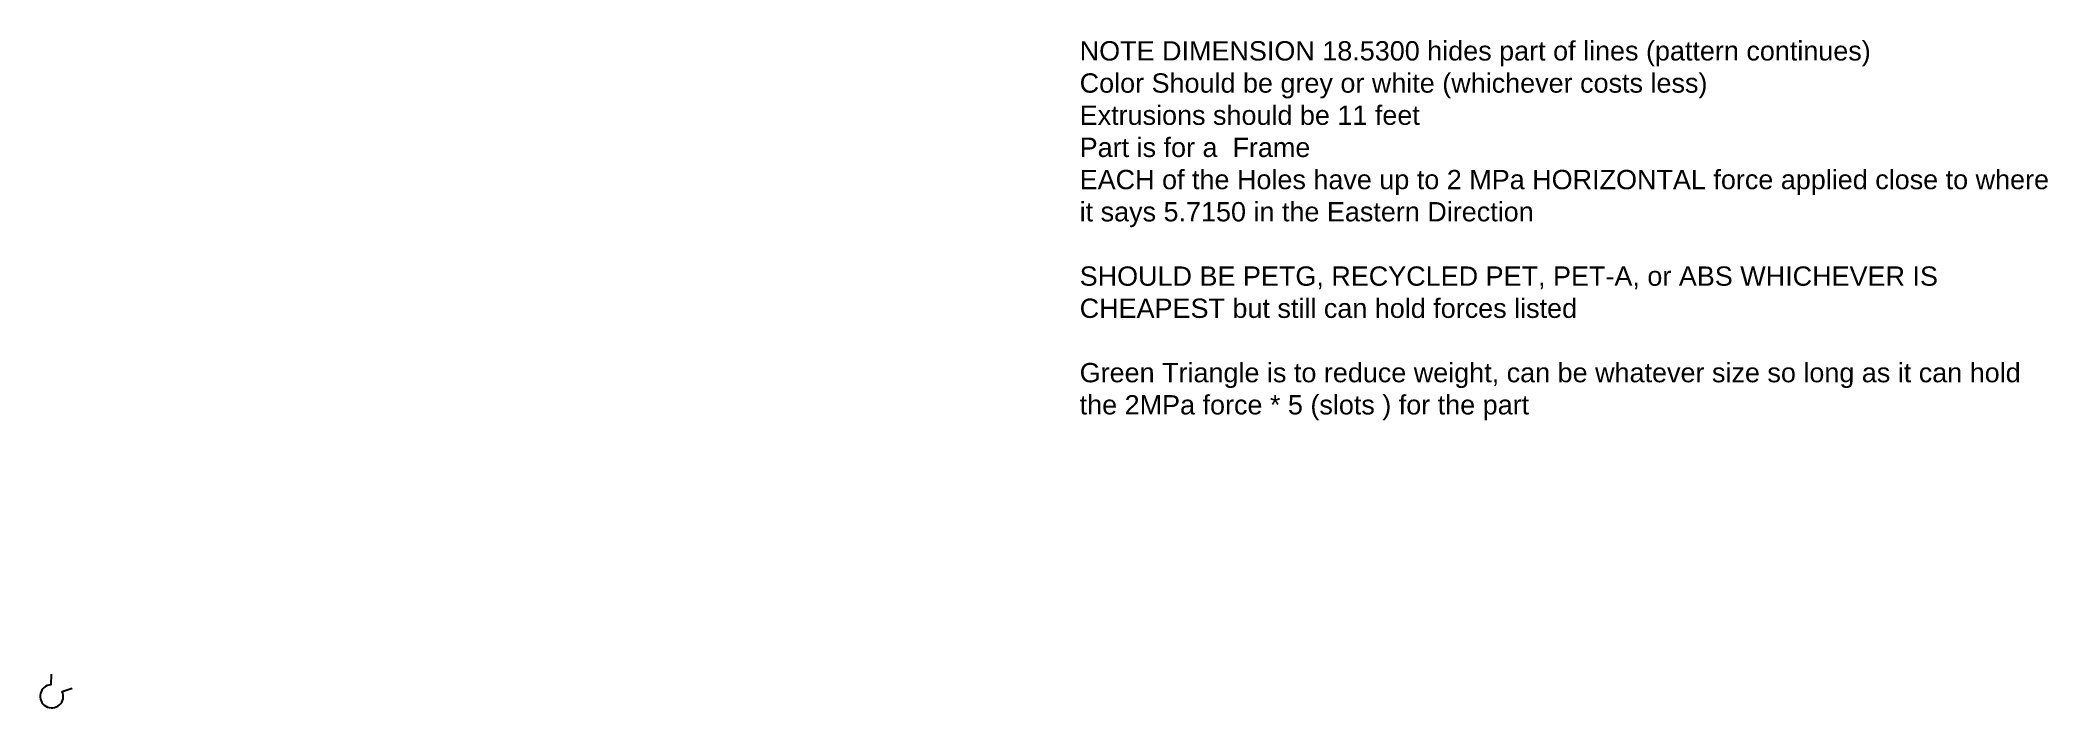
# Model space of a CAD drawing. Header units: millimetres. Extents: x -1 to 259, y -4 to 82.
import ezdxf

# ---------------------------------------------------------------- set-up
doc = ezdxf.new("R2010")
doc.units = ezdxf.units.MM
doc.styles.get("Standard").update_dxf_attribs({"font": 'arial.ttf'})

msp = doc.modelspace()

# ---------------------------------------------------------------- linework, layer by layer
at = {"color": 1}
msp.add_lwpolyline([(0, 0), (-0.05263, -1.351415, 3.157351), (1.431871, -2.231003), (2.734387, -1.814697)], format="xyb", dxfattribs=at)

# ---------------------------------------------------------------- texts
at = {"color": 1, "insert": (133.231348, 81.996974), "char_height": 2.5, "width": 126.409848, "attachment_point": 1}
msp.add_mtext('NOTE DIMENSION 18.5300 hides part of lines (pattern continues) \\PColor Should be grey or white (whichever costs less)\\PExtrusions should be 11 feet\\PPart is for a  Frame \\PEACH of the Holes have up to 2 MPa HORIZONTAL force applied close to where it says 5.7150 in the Eastern Direction\\P\\PSHOULD BE PETG, RECYCLED PET, PET-A, or ABS WHICHEVER IS CHEAPEST but still can hold forces listed\\P\\PGreen Triangle is to reduce weight, can be whatever size so long as it can hold the 2MPa force * 5 (slots ) for the part', dxfattribs=at)

doc.saveas('drawing.dxf')
